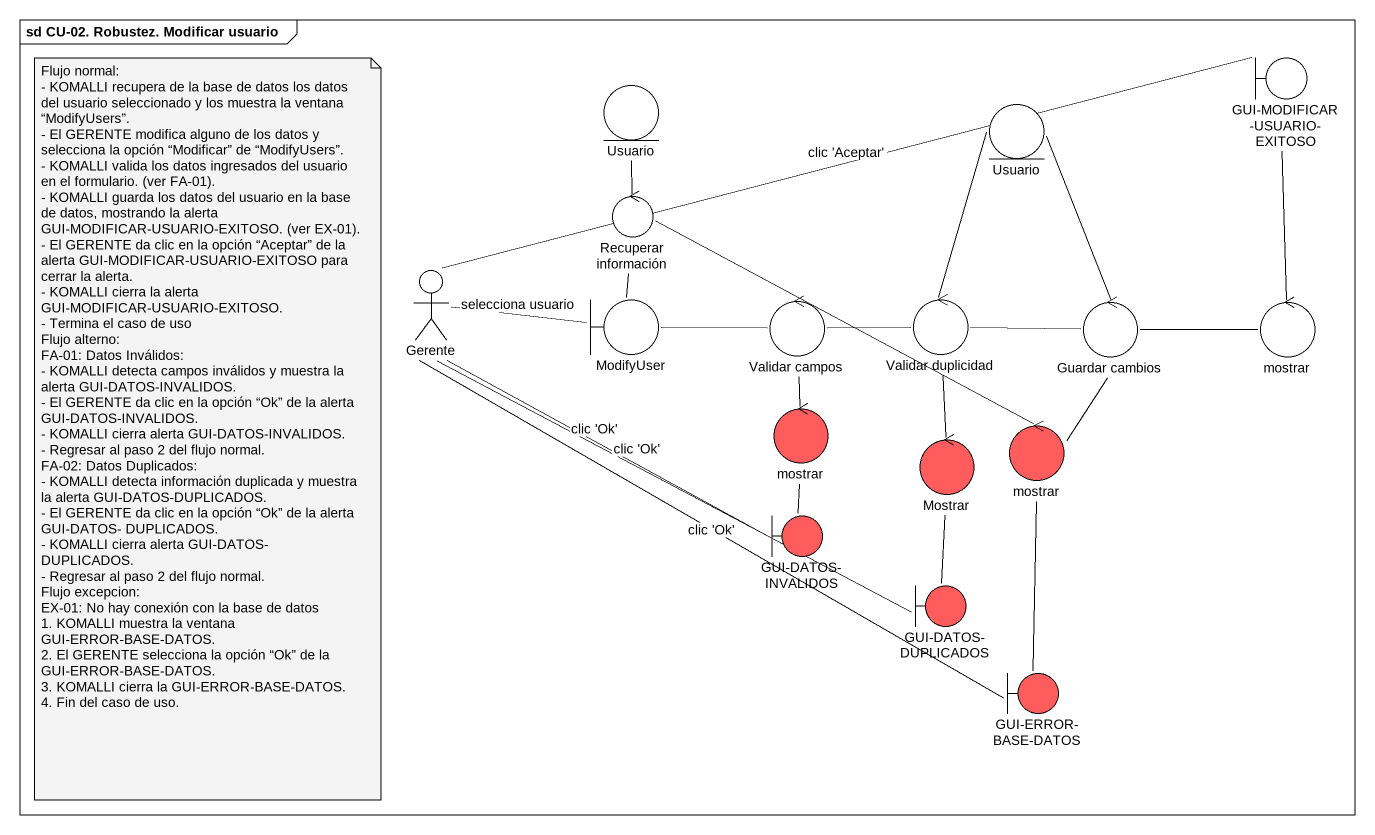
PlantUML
@startuml
mainframe sd CU-02. Robustez. Modificar usuario
entity Usuario
boundary "GUI-MODIFICAR-USUARIO-EXITOSO" as GUI_MODIFICAR_USUARIO
entity "Usuario" as Usuario_2
control "Recuperar información" as Recuperar_información
actor Gerente
boundary ModifyUser
control "Validar campos" as Validar_campos
control "Validar duplicidad" as Validar_duplicidad
control "Guardar cambios" as Guardar_cambios
control mostrar
control "mostrar" as mostrar_2 #FF5D5D
control "mostrar" as mostrar_3 #FF5D5D
control Mostrar #FF5D5D
boundary "GUI-DATOS-INVALIDOS" as GUI_DATOS_INVALIDOS #FF5D5D
boundary "GUI-DATOS-DUPLICADOS" as GUI_DATOS_DUPLICADOS #FF5D5D
boundary "GUI-ERROR-BASE-DATOS" as GUI_ERROR_BASE_DATOS #FF5D5D
Recuperar_información -up- Usuario
Recuperar_información -right- mostrar_3
Gerente -right- GUI_MODIFICAR_USUARIO : clic 'Aceptar'
Gerente -right- ModifyUser : selecciona usuario
Gerente -right- GUI_DATOS_DUPLICADOS : clic 'Ok'
ModifyUser -up- Recuperar_información
ModifyUser -right- Validar_campos
Validar_campos -right- Validar_duplicidad
Validar_campos -- mostrar_2
Validar_duplicidad -up- Usuario_2
Validar_duplicidad -right- Guardar_cambios
Validar_duplicidad -- Mostrar
Guardar_cambios -up- Usuario_2
Guardar_cambios -right- mostrar
Guardar_cambios -- mostrar_3
mostrar -up- GUI_MODIFICAR_USUARIO
mostrar_2 -- GUI_DATOS_INVALIDOS
mostrar_3 -- GUI_ERROR_BASE_DATOS
Mostrar -- GUI_DATOS_DUPLICADOS
GUI_DATOS_INVALIDOS -up- Gerente : clic 'Ok'
GUI_ERROR_BASE_DATOS -up- Gerente : clic 'Ok'
note as N1
  Flujo normal:
  - KOMALLI recupera de la base de datos los datos del usuario seleccionado y los muestra la ventana “ModifyUsers”.
  - El GERENTE modifica alguno de los datos y selecciona la opción “Modificar” de “ModifyUsers”.
  - KOMALLI valida los datos ingresados del usuario en el formulario. (ver FA-01).
  - KOMALLI guarda los datos del usuario en la base de datos, mostrando la alerta GUI-MODIFICAR-USUARIO-EXITOSO. (ver EX-01).
  - El GERENTE da clic en la opción “Aceptar” de la alerta GUI-MODIFICAR-USUARIO-EXITOSO para cerrar la alerta.
  - KOMALLI cierra la alerta GUI-MODIFICAR-USUARIO-EXITOSO.
  - Termina el caso de uso
  Flujo alterno:
  FA-01: Datos Inválidos:
  - KOMALLI detecta campos inválidos y muestra la alerta GUI-DATOS-INVALIDOS.
  - El GERENTE da clic en la opción “Ok” de la alerta GUI-DATOS-INVALIDOS.
  - KOMALLI cierra alerta GUI-DATOS-INVALIDOS.
  - Regresar al paso 2 del flujo normal.
  FA-02: Datos Duplicados:
  - KOMALLI detecta información duplicada y muestra la alerta GUI-DATOS-DUPLICADOS.
  - El GERENTE da clic en la opción “Ok” de la alerta GUI-DATOS- DUPLICADOS.
  - KOMALLI cierra alerta GUI-DATOS- DUPLICADOS.
  - Regresar al paso 2 del flujo normal.
  Flujo excepcion:
  EX-01: No hay conexión con la base de datos
  1. KOMALLI muestra la ventana GUI-ERROR-BASE-DATOS.
  2. El GERENTE selecciona la opción “Ok” de la GUI-ERROR-BASE-DATOS.
  3. KOMALLI cierra la GUI-ERROR-BASE-DATOS.
  4. Fin del caso de uso.
end note
@enduml
